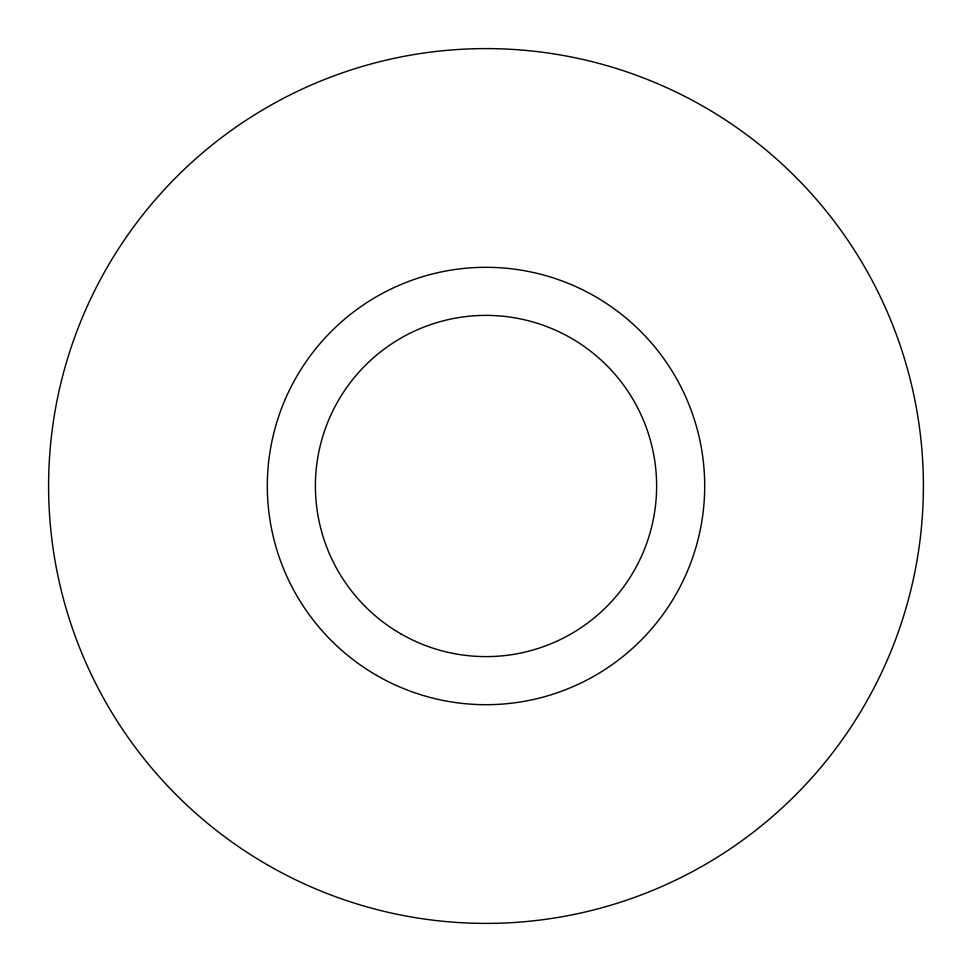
<?xml version="1.0" encoding="UTF-8"?>
<svg xmlns="http://www.w3.org/2000/svg" width="972" height="972" viewBox="0 0 972 972"><rect width="100%" height="100%" fill="white"/><g stroke="black" fill="none" stroke-linecap="round" stroke-linejoin="round"><path stroke-width="1.46" d="M267.3 864.801A437.4 437.4 0 0 0 923.4 486A437.4 437.4 0 0 0 267.3 107.199A437.4 437.4 0 0 0 267.3 864.801M376.65 675.394A218.7 218.7 0 0 0 704.7 486A218.7 218.7 0 0 0 376.65 296.606A218.7 218.7 0 0 0 376.65 675.394M400.695 633.756A170.622 170.622 0 0 0 656.622 486A170.622 170.622 0 0 0 400.695 338.244A170.622 170.622 0 0 0 400.695 633.756"/></g></svg>
